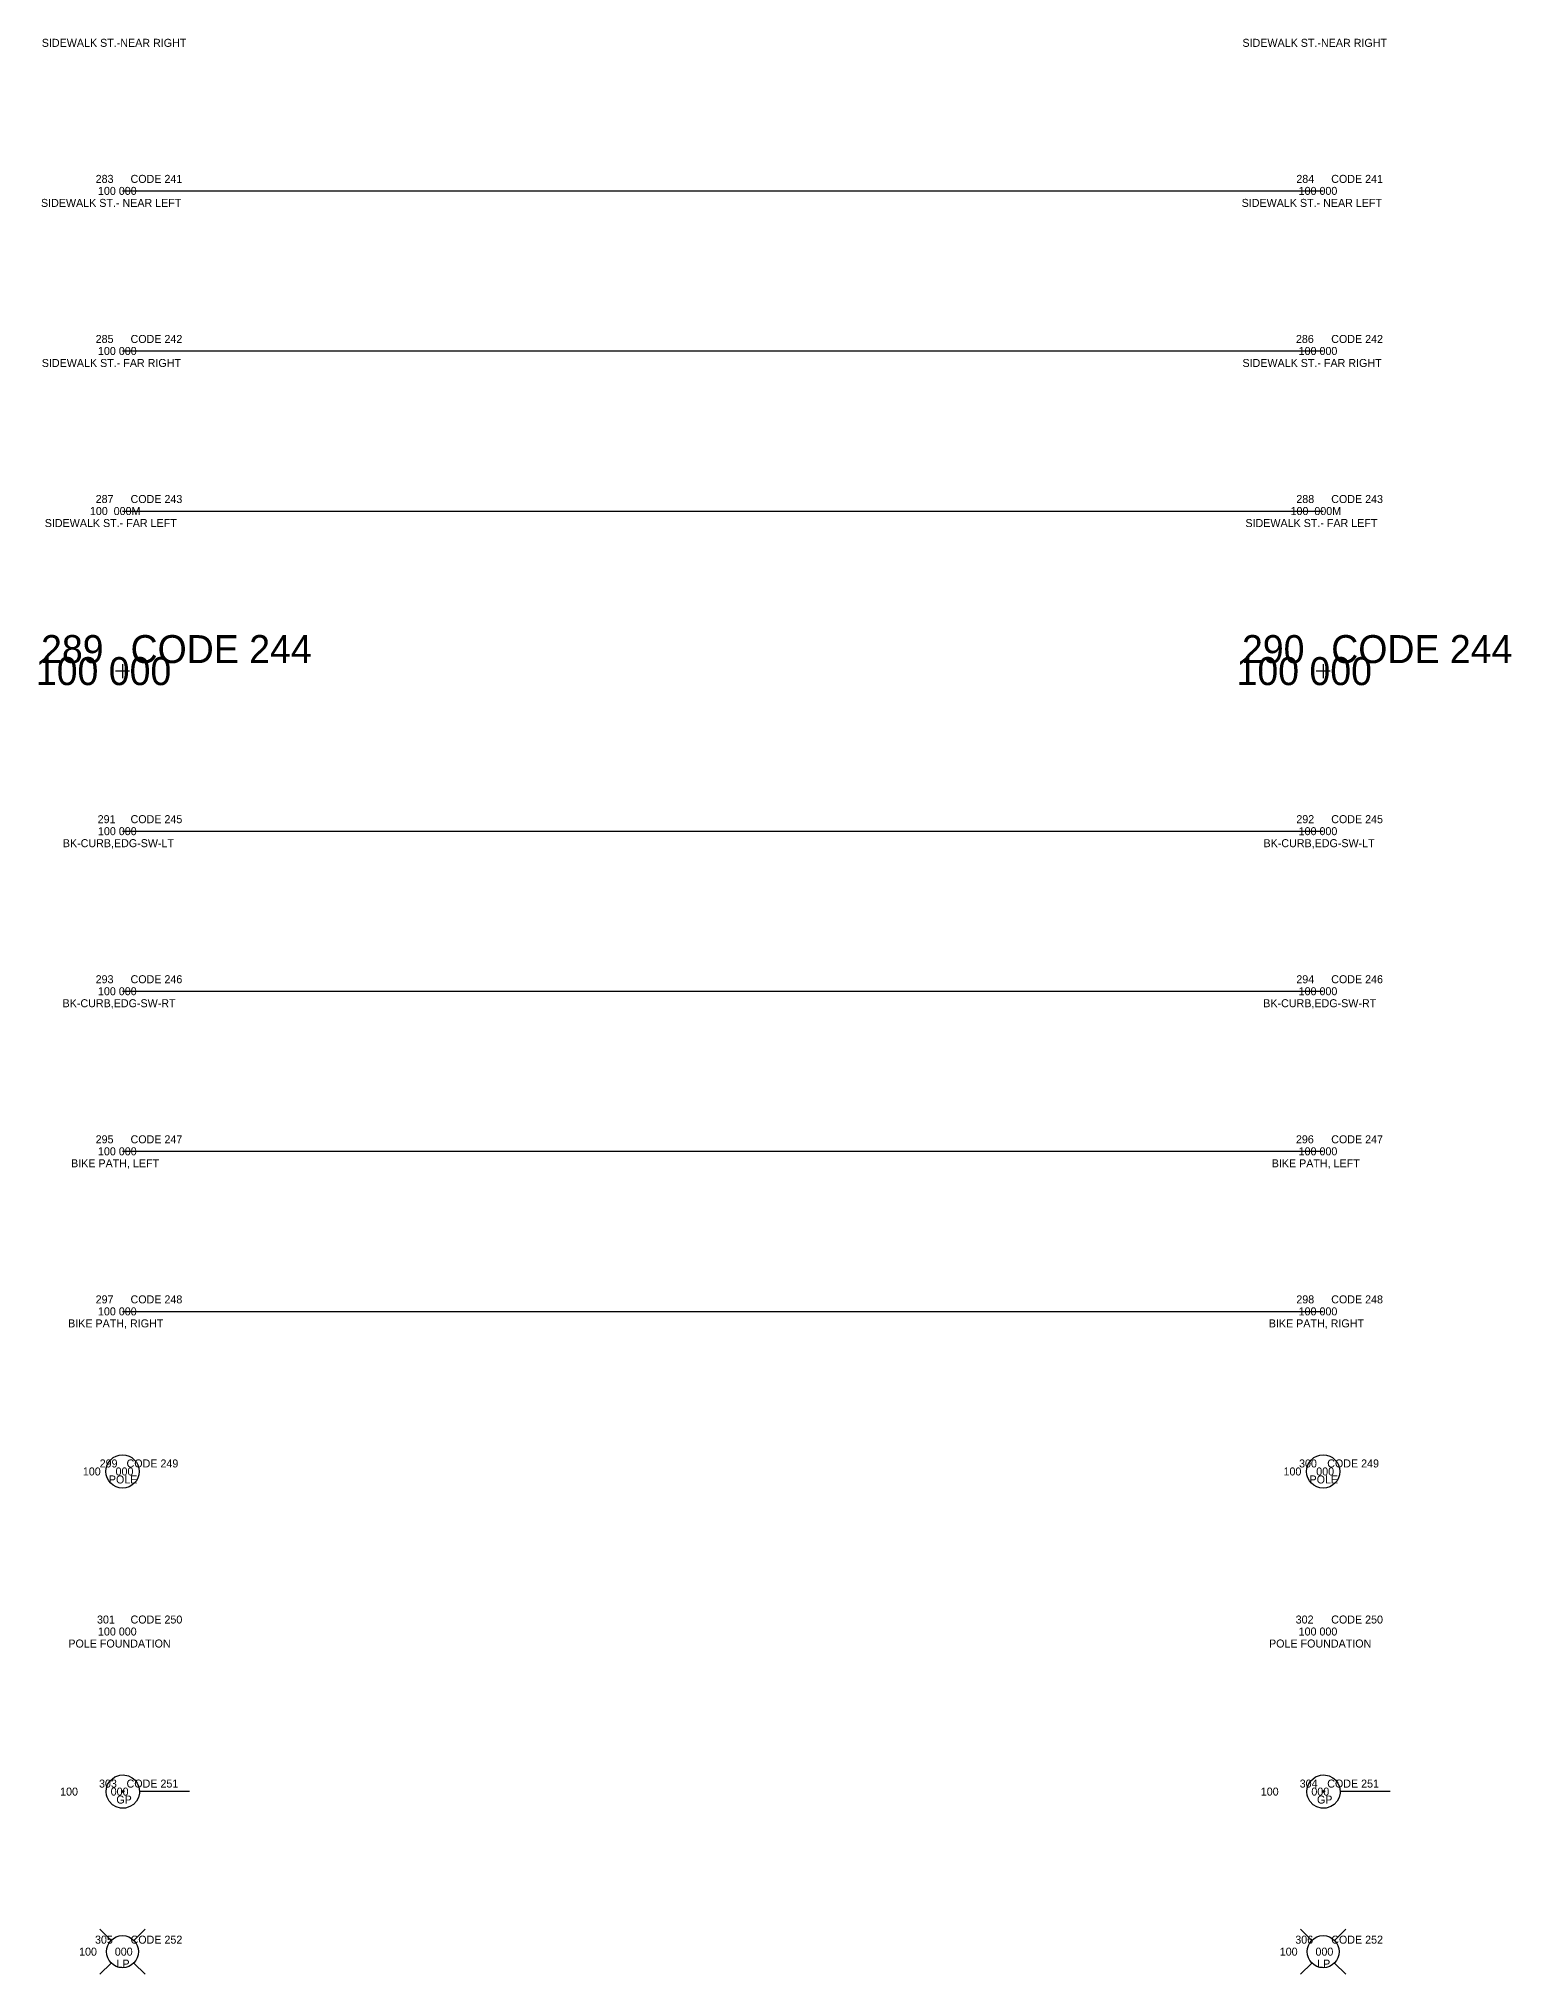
# Model space of a CAD drawing. Extents: x -12 to 6123, y -3 to 1005.
# Drawn here: x 689.5 to 873.5, y -2.8 to 239 of the extents above; entities that cross this region are included whole.
import ezdxf

# ---------------------------------------------------------------- set-up
doc = ezdxf.new("R2010")
doc.units = 0
for name, color, linetype in [('Default', 7, 'Continuous'), ('Topo_Curb and Gutter', 7, 'Continuous'), ('Topo_Field Comments', 7, 'Continuous'), ('Topo_NonHighway Improvements', 7, 'Continuous'), ('Topo_Point Descriptions', 7, 'Continuous'), ('Topo_Point Elevations', 7, 'Continuous'), ('Topo_Point Numbers', 7, 'Continuous'), ('Topo_Sidewalk', 7, 'Continuous'), ('Topo_Utilities', 7, 'Continuous')]:
    doc.layers.add(name, color=color, linetype=linetype)

msp = doc.modelspace()

# ---------------------------------------------------------------- linework, layer by layer
at = {"layer": 'Default'}
for p, q in [((700.88, 160), (699.12, 160)), ((700, 160.88), (700, 159.12)), ((850.88, 160), (849.12, 160)), ((850, 160.88), (850, 159.12))]:
    msp.add_line(p, q, dxfattribs=at)
at = {"layer": 'Topo_Curb and Gutter'}
for p, q in [((700, 140), (700, 140)), ((700, 140), (850, 140)), ((850, 140), (850, 140)), ((700, 120), (700, 120)), ((700, 120), (850, 120)), ((850, 120), (850, 120))]:
    msp.add_line(p, q, dxfattribs=at)
at = {"layer": 'Topo_NonHighway Improvements'}
for p, q in [((700, 40), (700, 40)), ((850, 40), (850, 40))]:
    msp.add_line(p, q, dxfattribs=at)
at = {"layer": 'Topo_Sidewalk'}
for p, q in [((700, 220), (700, 220)), ((700, 220), (850, 220)), ((850, 220), (850, 220)), ((700, 200), (700, 200)), ((700, 200), (850, 200)), ((850, 200), (850, 200)), ((700, 180), (700, 180)), ((700, 180), (850, 180)), ((850, 180), (850, 180)), ((700, 100), (700, 100)), ((700, 100), (850, 100)), ((850, 100), (850, 100)), ((700, 80), (700, 80)), ((700, 80), (850, 80)), ((850, 80), (850, 80))]:
    msp.add_line(p, q, dxfattribs=at)
at = {"layer": 'Topo_Utilities'}
for p, q in [((697.17, 2.83), (698.59, 1.41)), ((701.42, 1.41), (702.83, 2.83)), ((847.17, 2.83), (848.59, 1.41)), ((851.42, 1.41), (852.83, 2.83)), ((697.17, -2.83), (698.59, -1.42)), ((702.83, -2.83), (701.42, -1.42)), ((847.17, -2.83), (848.59, -1.42)), ((852.83, -2.83), (851.42, -1.42))]:
    msp.add_line(p, q, dxfattribs=at)
for points in [[(708.36, 20), (702.11, 20), (702.1, 19.79), (701.98, 19.26), (701.73, 18.8), (701.36, 18.39), (700.93, 18.12), (700.36, 17.94), (699.73, 17.93), (699.21, 18.08), (698.74, 18.36), (698.33, 18.79), (698.07, 19.3), (697.99, 19.56), (697.95, 19.97), (697.95, 19.97), (697.99, 20.42), (698.14, 20.87), (698.4, 21.3), (699.04, 21.83), (699.68, 22.05), (700.08, 22.08), (700.74, 21.95), (701.19, 21.73), (701.56, 21.41), (701.82, 21.07), (702.02, 20.61), (702.11, 20)], [(858.36, 20), (852.11, 20), (852.1, 19.79), (851.98, 19.26), (851.73, 18.8), (851.36, 18.39), (850.93, 18.12), (850.36, 17.94), (849.73, 17.93), (849.21, 18.08), (848.74, 18.36), (848.33, 18.79), (848.07, 19.3), (847.99, 19.56), (847.95, 19.97), (847.95, 19.97), (847.99, 20.42), (848.14, 20.87), (848.4, 21.3), (849.04, 21.83), (849.68, 22.05), (850.08, 22.08), (850.74, 21.95), (851.19, 21.73), (851.56, 21.41), (851.82, 21.07), (852.02, 20.61), (852.11, 20)], [(700.03, 19.87), (699.89, 19.94), (699.89, 20.08), (700.03, 20.14), (700.15, 20.08), (700.14, 19.96), (700.03, 19.87), (700.03, 20.14)], [(850.03, 19.87), (849.89, 19.94), (849.89, 20.08), (850.03, 20.14), (850.15, 20.08), (850.14, 19.96), (850.03, 19.87), (850.03, 20.14)]]:
    msp.add_lwpolyline(points, dxfattribs=at)
for centre, radius in [((700, 60), 2.08), ((850, 60), 2.08), ((700, 0), 2), ((850, 0), 2)]:
    msp.add_circle(centre, radius, dxfattribs=at)

# ---------------------------------------------------------------- texts
at = {"layer": 'Default'}
for s, p in [('289', (689.82, 161)), ('CODE 244', (701, 161)), ('290', (839.85, 161)), ('CODE 244', (851, 161)), ('100 000', (689.17, 158.25)), ('100 000', (839.17, 158.25))]:
    msp.add_text(s, height=3.5, dxfattribs=at).set_placement(p)
at = {"layer": 'Topo_Field Comments'}
for s, p in [('CODE 241', (701, 221)), ('CODE 241', (851, 221)), ('CODE 242', (701, 201)), ('CODE 242', (851, 201)), ('CODE 243', (701, 181)), ('CODE 243', (851, 181)), ('CODE 245', (701, 141)), ('CODE 245', (851, 141)), ('CODE 246', (701, 121)), ('CODE 246', (851, 121)), ('CODE 247', (701, 101)), ('CODE 247', (851, 101)), ('CODE 248', (701, 81)), ('CODE 248', (851, 81)), ('CODE 250', (701, 41)), ('CODE 250', (851, 41)), ('CODE 251', (700.5, 20.5)), ('CODE 251', (850.5, 20.5)), ('CODE 252', (701, 1)), ('CODE 252', (851, 1))]:
    msp.add_text(s, height=1, dxfattribs=at).set_placement(p)
at = {"layer": 'Topo_Point Descriptions'}
for s, p in [('SIDEWALK ST.-NEAR RIGHT', (689.91, 238)), ('SIDEWALK ST.-NEAR RIGHT', (839.91, 238)), ('SIDEWALK ST.- NEAR LEFT', (689.81, 218)), ('SIDEWALK ST.- NEAR LEFT', (839.81, 218)), ('SIDEWALK ST.- FAR RIGHT', (689.91, 198)), ('SIDEWALK ST.- FAR RIGHT', (839.91, 198)), ('SIDEWALK ST.- FAR LEFT', (690.28, 178)), ('SIDEWALK ST.- FAR LEFT', (840.28, 178)), ('BK-CURB,EDG-SW-LT', (692.54, 138)), ('BK-CURB,EDG-SW-LT', (842.54, 138)), ('BK-CURB,EDG-SW-RT', (692.51, 118)), ('BK-CURB,EDG-SW-RT', (842.51, 118)), ('BIKE PATH, LEFT', (693.57, 98)), ('BIKE PATH, LEFT', (843.57, 98)), ('BIKE PATH, RIGHT', (693.2, 78)), ('BIKE PATH, RIGHT', (843.2, 78)), ('POLE', (698.29, 58.5)), ('POLE', (848.29, 58.5)), ('POLE FOUNDATION', (693.23, 38)), ('POLE FOUNDATION', (843.23, 38)), ('GP', (699.22, 18.5)), ('GP', (849.22, 18.5)), ('LP', (699.24, -2)), ('LP', (849.24, -2))]:
    msp.add_text(s, height=1, dxfattribs=at).set_placement(p)
at = {"layer": 'Topo_Point Elevations'}
for s, p in [('100 000', (696.93, 219.5)), ('100 000', (846.93, 219.5)), ('100 000', (696.93, 199.5)), ('100 000', (846.93, 199.5)), ('100  000M', (695.92, 179.5)), ('100  000M', (845.92, 179.5)), ('100 000', (696.93, 139.5)), ('100 000', (846.93, 139.5)), ('100 000', (696.93, 119.5)), ('100 000', (846.93, 119.5)), ('100 000', (696.93, 99.5)), ('100 000', (846.93, 99.5)), ('100 000', (696.93, 79.5)), ('100 000', (846.93, 79.5)), ('100     000', (695.04, 59.5)), ('100     000', (845.04, 59.5)), ('100 000', (696.93, 39.5)), ('100 000', (846.93, 39.5)), ('100           000', (692.2, 19.5)), ('100           000', (842.2, 19.5)), ('100      000', (694.57, -0.5)), ('100      000', (844.57, -0.5))]:
    msp.add_text(s, height=1, dxfattribs=at).set_placement(p)
at = {"layer": 'Topo_Point Numbers'}
for s, p in [('283', (696.64, 221)), ('284', (846.64, 221)), ('285', (696.64, 201)), ('286', (846.59, 201)), ('287', (696.64, 181)), ('288', (846.64, 181)), ('291', (696.89, 141)), ('292', (846.64, 141)), ('293', (696.64, 121)), ('294', (846.64, 121)), ('295', (696.64, 101)), ('296', (846.59, 101)), ('297', (696.64, 81)), ('298', (846.64, 81)), ('299', (697.14, 60.5)), ('CODE 249', (700.5, 60.5)), ('300', (846.98, 60.5)), ('CODE 249', (850.5, 60.5)), ('301', (696.81, 41)), ('302', (846.56, 41)), ('303', (697.06, 20.5)), ('304', (847.06, 20.5)), ('305', (696.56, 1)), ('306', (846.51, 1))]:
    msp.add_text(s, height=1, dxfattribs=at).set_placement(p)

doc.saveas('drawing.dxf')
